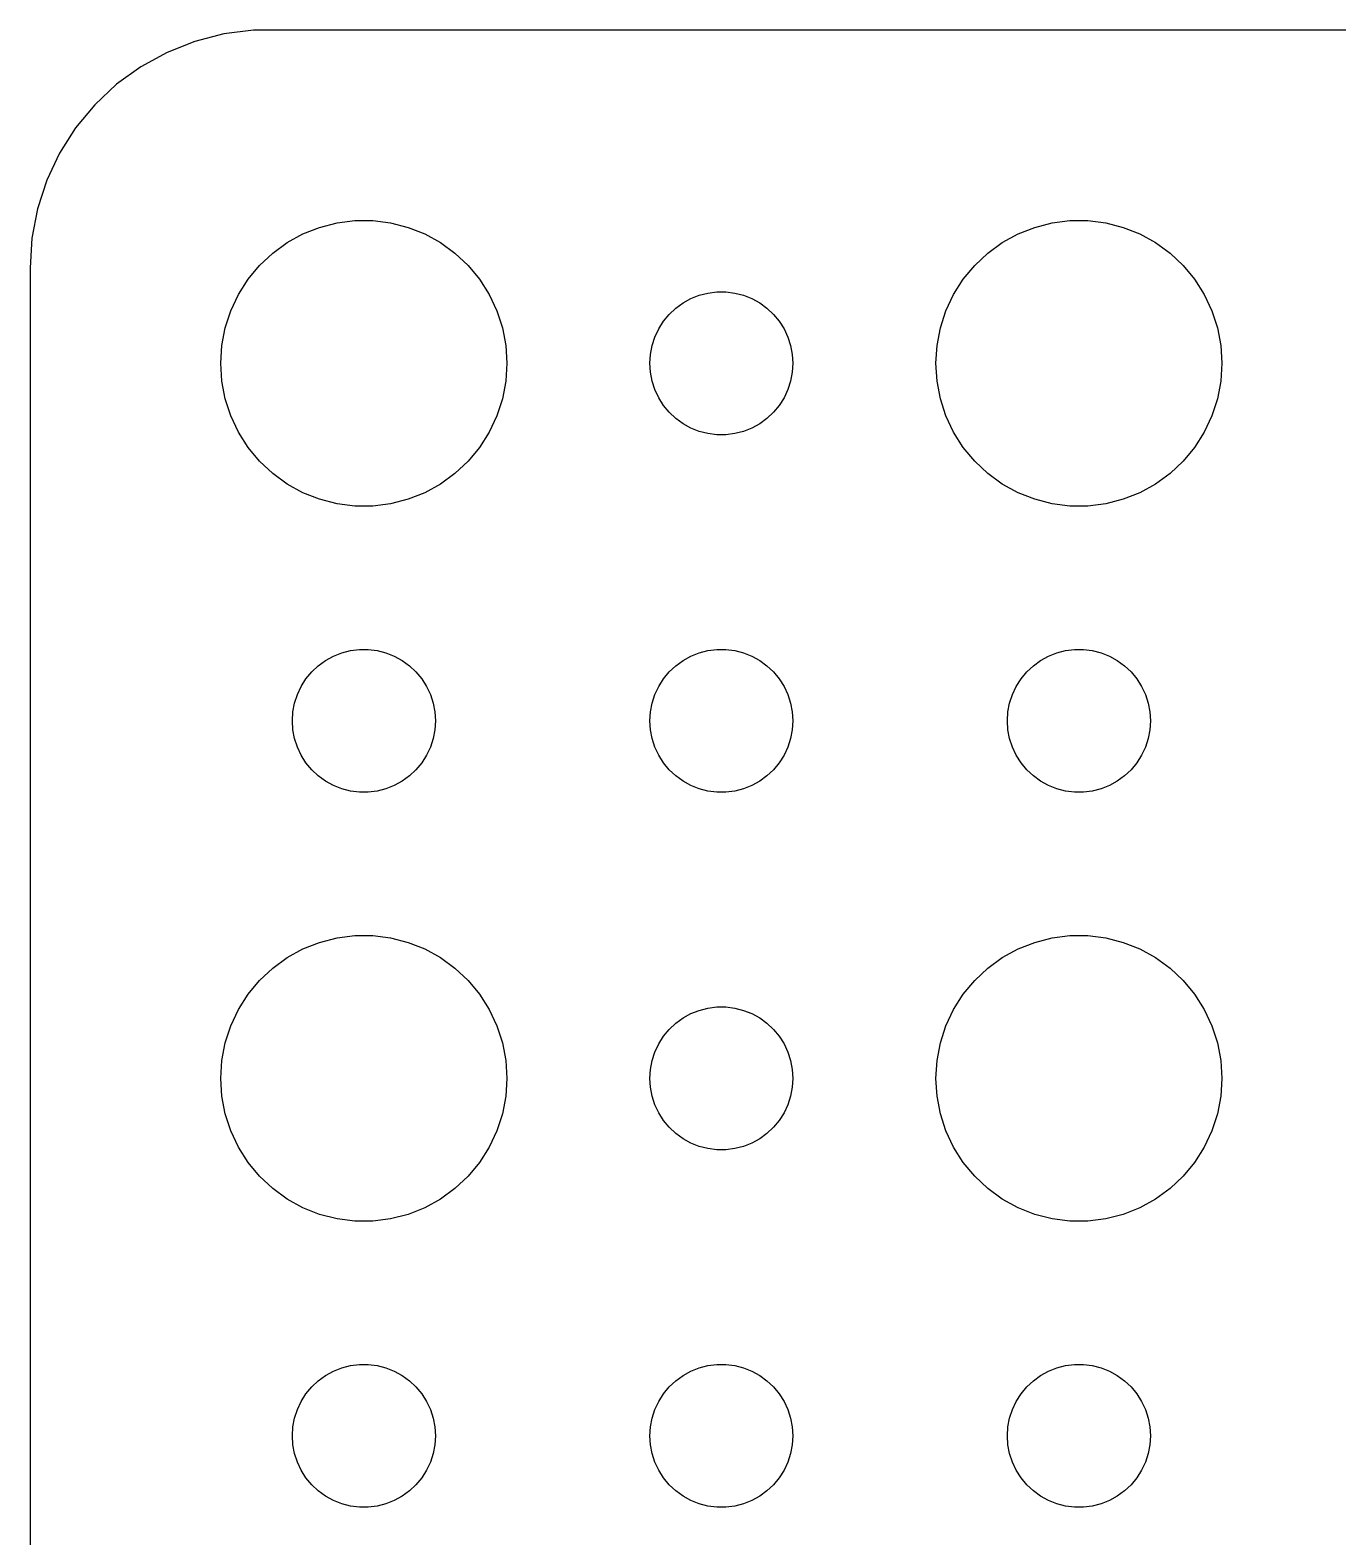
# Model space of a CAD drawing. Header units: metres. Extents: x -120 to 120, y -119 to 119.
# Drawn here: x -119.5 to -92.07, y 87.88 to 119.49 of the extents above; entities that cross this region are included whole.
import ezdxf

# ---------------------------------------------------------------- set-up
doc = ezdxf.new("R2010")
doc.units = ezdxf.units.M

msp = doc.modelspace()

# ---------------------------------------------------------------- linework, layer by layer
for p, q in [((-114.814, 119.49), (-115.437, 119.411)), ((114.814, 119.49), (-114.814, 119.49)), ((-116.045, 119.255), (-116.629, 119.024)), ((-115.437, 119.411), (-116.045, 119.255)), ((-116.629, 119.024), (-117.179, 118.722)), ((-117.179, 118.722), (-117.687, 118.353)), ((-117.687, 118.353), (-118.145, 117.923)), ((-118.145, 117.923), (-118.545, 117.439)), ((-118.545, 117.439), (-118.882, 116.909)), ((-118.882, 116.909), (-119.149, 116.341)), ((-119.149, 116.341), (-119.343, 115.743)), ((-119.343, 115.743), (-119.461, 115.127)), ((-113.427, 115.353), (-113.062, 115.447)), ((-113.062, 115.447), (-112.688, 115.494)), ((-112.688, 115.494), (-112.312, 115.494)), ((-112.312, 115.494), (-111.938, 115.447)), ((-111.938, 115.447), (-111.573, 115.353)), ((-98.427, 115.353), (-98.0621, 115.447)), ((-98.0621, 115.447), (-97.6884, 115.494)), ((-97.6884, 115.494), (-97.3116, 115.494)), ((-97.3116, 115.494), (-96.9379, 115.447)), ((-96.9379, 115.447), (-96.573, 115.353)), ((-119.461, 115.127), (-119.5, 114.5)), ((-114.107, 115.033), (-113.777, 115.214)), ((-113.777, 115.214), (-113.427, 115.353)), ((-111.573, 115.353), (-111.223, 115.214)), ((-111.223, 115.214), (-110.893, 115.033)), ((-99.1075, 115.033), (-98.7773, 115.214)), ((-98.7773, 115.214), (-98.427, 115.353)), ((-96.573, 115.353), (-96.2227, 115.214)), ((-96.2227, 115.214), (-95.8925, 115.033)), ((-114.687, 114.554), (-114.412, 114.812)), ((-114.412, 114.812), (-114.107, 115.033)), ((-110.893, 115.033), (-110.588, 114.812)), ((-110.588, 114.812), (-110.313, 114.554)), ((-99.6869, 114.554), (-99.4123, 114.812)), ((-99.4123, 114.812), (-99.1075, 115.033)), ((-95.8925, 115.033), (-95.5877, 114.812)), ((-95.5877, 114.812), (-95.3131, 114.554)), ((-119.5, 114.5), (-119.5, -114.5)), ((-114.927, 114.263), (-114.687, 114.554)), ((-110.313, 114.554), (-110.073, 114.263)), ((-99.927, 114.263), (-99.6869, 114.554)), ((-95.3131, 114.554), (-95.073, 114.263)), ((-115.129, 113.945), (-114.927, 114.263)), ((-110.073, 114.263), (-109.871, 113.945)), ((-100.129, 113.945), (-99.927, 114.263)), ((-95.073, 114.263), (-94.8711, 113.945)), ((-115.289, 113.604), (-115.129, 113.945)), ((-109.871, 113.945), (-109.711, 113.604)), ((-105.804, 113.766), (-105.639, 113.857)), ((-105.639, 113.857), (-105.464, 113.927)), ((-105.464, 113.927), (-105.281, 113.973)), ((-105.281, 113.973), (-105.094, 113.997)), ((-105.094, 113.997), (-104.906, 113.997)), ((-104.906, 113.997), (-104.719, 113.973)), ((-104.719, 113.973), (-104.536, 113.927)), ((-104.536, 113.927), (-104.361, 113.857)), ((-104.361, 113.857), (-104.196, 113.766)), ((-100.289, 113.604), (-100.129, 113.945)), ((-94.8711, 113.945), (-94.7107, 113.604)), ((-115.406, 113.246), (-115.289, 113.604)), ((-109.711, 113.604), (-109.594, 113.246)), ((-106.214, 113.382), (-106.093, 113.527)), ((-106.093, 113.527), (-105.956, 113.656)), ((-105.956, 113.656), (-105.804, 113.766)), ((-104.196, 113.766), (-104.044, 113.656)), ((-104.044, 113.656), (-103.907, 113.527)), ((-103.907, 113.527), (-103.786, 113.382)), ((-100.406, 113.246), (-100.289, 113.604)), ((-94.7107, 113.604), (-94.5943, 113.246)), ((-115.476, 112.876), (-115.406, 113.246)), ((-109.594, 113.246), (-109.524, 112.876)), ((-106.395, 113.052), (-106.314, 113.223)), ((-106.314, 113.223), (-106.214, 113.382)), ((-103.786, 113.382), (-103.686, 113.223)), ((-103.686, 113.223), (-103.605, 113.052)), ((-100.476, 112.876), (-100.406, 113.246)), ((-94.5943, 113.246), (-94.5237, 112.876)), ((-115.5, 112.5), (-115.476, 112.876)), ((-109.524, 112.876), (-109.5, 112.5)), ((-106.488, 112.688), (-106.453, 112.873)), ((-106.453, 112.873), (-106.395, 113.052)), ((-103.605, 113.052), (-103.547, 112.873)), ((-103.547, 112.873), (-103.512, 112.688)), ((-100.5, 112.5), (-100.476, 112.876)), ((-94.5237, 112.876), (-94.5, 112.5)), ((-106.5, 112.5), (-106.488, 112.688)), ((-103.512, 112.688), (-103.5, 112.5)), ((-115.476, 112.124), (-115.5, 112.5)), ((-109.5, 112.5), (-109.524, 112.124)), ((-106.488, 112.312), (-106.5, 112.5)), ((-106.453, 112.127), (-106.488, 112.312)), ((-103.512, 112.312), (-103.547, 112.127)), ((-103.5, 112.5), (-103.512, 112.312)), ((-100.476, 112.124), (-100.5, 112.5)), ((-94.5, 112.5), (-94.5237, 112.124)), ((-115.406, 111.754), (-115.476, 112.124)), ((-109.524, 112.124), (-109.594, 111.754)), ((-106.395, 111.948), (-106.453, 112.127)), ((-106.314, 111.777), (-106.395, 111.948)), ((-103.605, 111.948), (-103.686, 111.777)), ((-103.547, 112.127), (-103.605, 111.948)), ((-100.406, 111.754), (-100.476, 112.124)), ((-94.5237, 112.124), (-94.5943, 111.754)), ((-115.289, 111.396), (-115.406, 111.754)), ((-109.594, 111.754), (-109.711, 111.396)), ((-106.214, 111.618), (-106.314, 111.777)), ((-106.093, 111.473), (-106.214, 111.618)), ((-103.786, 111.618), (-103.907, 111.473)), ((-103.686, 111.777), (-103.786, 111.618)), ((-100.289, 111.396), (-100.406, 111.754)), ((-94.5943, 111.754), (-94.7107, 111.396)), ((-115.129, 111.055), (-115.289, 111.396)), ((-109.711, 111.396), (-109.871, 111.055)), ((-105.956, 111.344), (-106.093, 111.473)), ((-105.804, 111.234), (-105.956, 111.344)), ((-104.044, 111.344), (-104.196, 111.234)), ((-103.907, 111.473), (-104.044, 111.344)), ((-100.129, 111.055), (-100.289, 111.396)), ((-94.7107, 111.396), (-94.8711, 111.055)), ((-114.927, 110.737), (-115.129, 111.055)), ((-109.871, 111.055), (-110.073, 110.737)), ((-105.639, 111.143), (-105.804, 111.234)), ((-105.464, 111.073), (-105.639, 111.143)), ((-105.281, 111.027), (-105.464, 111.073)), ((-105.094, 111.003), (-105.281, 111.027)), ((-104.906, 111.003), (-105.094, 111.003)), ((-104.719, 111.027), (-104.906, 111.003)), ((-104.536, 111.073), (-104.719, 111.027)), ((-104.361, 111.143), (-104.536, 111.073)), ((-104.196, 111.234), (-104.361, 111.143)), ((-99.927, 110.737), (-100.129, 111.055)), ((-94.8711, 111.055), (-95.073, 110.737)), ((-114.687, 110.446), (-114.927, 110.737)), ((-110.073, 110.737), (-110.313, 110.446)), ((-99.6869, 110.446), (-99.927, 110.737)), ((-95.073, 110.737), (-95.3131, 110.446)), ((-114.412, 110.188), (-114.687, 110.446)), ((-110.313, 110.446), (-110.588, 110.188)), ((-99.4123, 110.188), (-99.6869, 110.446)), ((-95.3131, 110.446), (-95.5877, 110.188)), ((-114.107, 109.967), (-114.412, 110.188)), ((-110.588, 110.188), (-110.893, 109.967)), ((-99.1075, 109.967), (-99.4123, 110.188)), ((-95.5877, 110.188), (-95.8925, 109.967)), ((-113.777, 109.786), (-114.107, 109.967)), ((-113.427, 109.647), (-113.777, 109.786)), ((-111.223, 109.786), (-111.573, 109.647)), ((-110.893, 109.967), (-111.223, 109.786)), ((-98.7773, 109.786), (-99.1075, 109.967)), ((-98.427, 109.647), (-98.7773, 109.786)), ((-96.2227, 109.786), (-96.573, 109.647)), ((-95.8925, 109.967), (-96.2227, 109.786)), ((-113.062, 109.553), (-113.427, 109.647)), ((-112.688, 109.506), (-113.062, 109.553)), ((-112.312, 109.506), (-112.688, 109.506)), ((-111.938, 109.553), (-112.312, 109.506)), ((-111.573, 109.647), (-111.938, 109.553)), ((-98.0621, 109.553), (-98.427, 109.647)), ((-97.6884, 109.506), (-98.0621, 109.553)), ((-97.3116, 109.506), (-97.6884, 109.506)), ((-96.9379, 109.553), (-97.3116, 109.506)), ((-96.573, 109.647), (-96.9379, 109.553)), ((-113.456, 106.156), (-113.304, 106.266)), ((-113.304, 106.266), (-113.139, 106.357)), ((-113.139, 106.357), (-112.964, 106.427)), ((-112.964, 106.427), (-112.781, 106.473)), ((-112.781, 106.473), (-112.594, 106.497)), ((-112.594, 106.497), (-112.406, 106.497)), ((-112.406, 106.497), (-112.219, 106.473)), ((-112.219, 106.473), (-112.036, 106.427)), ((-112.036, 106.427), (-111.861, 106.357)), ((-111.861, 106.357), (-111.696, 106.266)), ((-111.696, 106.266), (-111.544, 106.156)), ((-105.956, 106.156), (-105.804, 106.266)), ((-105.804, 106.266), (-105.639, 106.357)), ((-105.639, 106.357), (-105.464, 106.427)), ((-105.464, 106.427), (-105.281, 106.473)), ((-105.281, 106.473), (-105.094, 106.497)), ((-105.094, 106.497), (-104.906, 106.497)), ((-104.906, 106.497), (-104.719, 106.473)), ((-104.719, 106.473), (-104.536, 106.427)), ((-104.536, 106.427), (-104.361, 106.357)), ((-104.361, 106.357), (-104.196, 106.266)), ((-104.196, 106.266), (-104.044, 106.156)), ((-98.4561, 106.156), (-98.3037, 106.266)), ((-98.3037, 106.266), (-98.1387, 106.357)), ((-98.1387, 106.357), (-97.9635, 106.427)), ((-97.9635, 106.427), (-97.7811, 106.473)), ((-97.7811, 106.473), (-97.5942, 106.497)), ((-97.5942, 106.497), (-97.4058, 106.497)), ((-97.4058, 106.497), (-97.2189, 106.473)), ((-97.2189, 106.473), (-97.0365, 106.427)), ((-97.0365, 106.427), (-96.8613, 106.357)), ((-96.8613, 106.357), (-96.6963, 106.266)), ((-96.6963, 106.266), (-96.5439, 106.156)), ((-113.714, 105.882), (-113.593, 106.027)), ((-113.593, 106.027), (-113.456, 106.156)), ((-111.544, 106.156), (-111.407, 106.027)), ((-111.407, 106.027), (-111.286, 105.882)), ((-106.214, 105.882), (-106.093, 106.027)), ((-106.093, 106.027), (-105.956, 106.156)), ((-104.044, 106.156), (-103.907, 106.027)), ((-103.907, 106.027), (-103.786, 105.882)), ((-98.7135, 105.882), (-98.5934, 106.027)), ((-98.5934, 106.027), (-98.4561, 106.156)), ((-96.5439, 106.156), (-96.4065, 106.027)), ((-96.4065, 106.027), (-96.2865, 105.882)), ((-113.895, 105.552), (-113.814, 105.723)), ((-113.814, 105.723), (-113.714, 105.882)), ((-111.286, 105.882), (-111.186, 105.723)), ((-111.186, 105.723), (-111.105, 105.552)), ((-106.395, 105.552), (-106.314, 105.723)), ((-106.314, 105.723), (-106.214, 105.882)), ((-103.786, 105.882), (-103.686, 105.723)), ((-103.686, 105.723), (-103.605, 105.552)), ((-98.8947, 105.552), (-98.8145, 105.723)), ((-98.8145, 105.723), (-98.7135, 105.882)), ((-96.2865, 105.882), (-96.1855, 105.723)), ((-96.1855, 105.723), (-96.1053, 105.552)), ((-113.988, 105.188), (-113.953, 105.373)), ((-113.953, 105.373), (-113.895, 105.552)), ((-111.105, 105.552), (-111.047, 105.373)), ((-111.047, 105.373), (-111.012, 105.188)), ((-106.488, 105.188), (-106.453, 105.373)), ((-106.453, 105.373), (-106.395, 105.552)), ((-103.605, 105.552), (-103.547, 105.373)), ((-103.547, 105.373), (-103.512, 105.188)), ((-98.9882, 105.188), (-98.9529, 105.373)), ((-98.9529, 105.373), (-98.8947, 105.552)), ((-96.1053, 105.552), (-96.0471, 105.373)), ((-96.0471, 105.373), (-96.0118, 105.188)), ((-114, 105), (-113.988, 105.188)), ((-113.988, 104.812), (-114, 105)), ((-111.012, 105.188), (-111, 105)), ((-111, 105), (-111.012, 104.812)), ((-106.5, 105), (-106.488, 105.188)), ((-106.488, 104.812), (-106.5, 105)), ((-103.512, 105.188), (-103.5, 105)), ((-103.5, 105), (-103.512, 104.812)), ((-99, 105), (-98.9882, 105.188)), ((-98.9882, 104.812), (-99, 105)), ((-96.0118, 105.188), (-96, 105)), ((-96, 105), (-96.0118, 104.812)), ((-113.953, 104.627), (-113.988, 104.812)), ((-113.895, 104.448), (-113.953, 104.627)), ((-111.047, 104.627), (-111.105, 104.448)), ((-111.012, 104.812), (-111.047, 104.627)), ((-106.453, 104.627), (-106.488, 104.812)), ((-106.395, 104.448), (-106.453, 104.627)), ((-103.547, 104.627), (-103.605, 104.448)), ((-103.512, 104.812), (-103.547, 104.627)), ((-98.9529, 104.627), (-98.9882, 104.812)), ((-98.8947, 104.448), (-98.9529, 104.627)), ((-96.0471, 104.627), (-96.1053, 104.448)), ((-96.0118, 104.812), (-96.0471, 104.627)), ((-113.814, 104.277), (-113.895, 104.448)), ((-111.105, 104.448), (-111.186, 104.277)), ((-106.314, 104.277), (-106.395, 104.448)), ((-103.605, 104.448), (-103.686, 104.277)), ((-98.8145, 104.277), (-98.8947, 104.448)), ((-96.1053, 104.448), (-96.1855, 104.277)), ((-113.714, 104.118), (-113.814, 104.277)), ((-113.593, 103.973), (-113.714, 104.118)), ((-111.286, 104.118), (-111.407, 103.973)), ((-111.186, 104.277), (-111.286, 104.118)), ((-106.214, 104.118), (-106.314, 104.277)), ((-106.093, 103.973), (-106.214, 104.118)), ((-103.786, 104.118), (-103.907, 103.973)), ((-103.686, 104.277), (-103.786, 104.118)), ((-98.7135, 104.118), (-98.8145, 104.277)), ((-98.5934, 103.973), (-98.7135, 104.118)), ((-96.2865, 104.118), (-96.4065, 103.973)), ((-96.1855, 104.277), (-96.2865, 104.118)), ((-113.456, 103.844), (-113.593, 103.973)), ((-113.304, 103.734), (-113.456, 103.844)), ((-113.139, 103.643), (-113.304, 103.734)), ((-111.696, 103.734), (-111.861, 103.643)), ((-111.544, 103.844), (-111.696, 103.734)), ((-111.407, 103.973), (-111.544, 103.844)), ((-105.956, 103.844), (-106.093, 103.973)), ((-105.804, 103.734), (-105.956, 103.844)), ((-105.639, 103.643), (-105.804, 103.734)), ((-104.196, 103.734), (-104.361, 103.643)), ((-104.044, 103.844), (-104.196, 103.734)), ((-103.907, 103.973), (-104.044, 103.844)), ((-98.4561, 103.844), (-98.5934, 103.973)), ((-98.3037, 103.734), (-98.4561, 103.844)), ((-98.1387, 103.643), (-98.3037, 103.734)), ((-96.6963, 103.734), (-96.8613, 103.643)), ((-96.5439, 103.844), (-96.6963, 103.734)), ((-96.4065, 103.973), (-96.5439, 103.844)), ((-112.964, 103.573), (-113.139, 103.643)), ((-112.781, 103.527), (-112.964, 103.573)), ((-112.594, 103.503), (-112.781, 103.527)), ((-112.406, 103.503), (-112.594, 103.503)), ((-112.219, 103.527), (-112.406, 103.503)), ((-112.036, 103.573), (-112.219, 103.527)), ((-111.861, 103.643), (-112.036, 103.573)), ((-105.464, 103.573), (-105.639, 103.643)), ((-105.281, 103.527), (-105.464, 103.573)), ((-105.094, 103.503), (-105.281, 103.527)), ((-104.906, 103.503), (-105.094, 103.503)), ((-104.719, 103.527), (-104.906, 103.503)), ((-104.536, 103.573), (-104.719, 103.527)), ((-104.361, 103.643), (-104.536, 103.573)), ((-97.9635, 103.573), (-98.1387, 103.643)), ((-97.7811, 103.527), (-97.9635, 103.573)), ((-97.5942, 103.503), (-97.7811, 103.527)), ((-97.4058, 103.503), (-97.5942, 103.503)), ((-97.2189, 103.527), (-97.4058, 103.503)), ((-97.0365, 103.573), (-97.2189, 103.527)), ((-96.8613, 103.643), (-97.0365, 103.573)), ((-114.107, 100.033), (-113.777, 100.214)), ((-113.777, 100.214), (-113.427, 100.353)), ((-113.427, 100.353), (-113.062, 100.447)), ((-113.062, 100.447), (-112.688, 100.494)), ((-112.688, 100.494), (-112.312, 100.494)), ((-112.312, 100.494), (-111.938, 100.447)), ((-111.938, 100.447), (-111.573, 100.353)), ((-111.573, 100.353), (-111.223, 100.214)), ((-111.223, 100.214), (-110.893, 100.033)), ((-99.1075, 100.033), (-98.7773, 100.214)), ((-98.7773, 100.214), (-98.427, 100.353)), ((-98.427, 100.353), (-98.0621, 100.447)), ((-98.0621, 100.447), (-97.6884, 100.494)), ((-97.6884, 100.494), (-97.3116, 100.494)), ((-97.3116, 100.494), (-96.9379, 100.447)), ((-96.9379, 100.447), (-96.573, 100.353)), ((-96.573, 100.353), (-96.2227, 100.214)), ((-96.2227, 100.214), (-95.8925, 100.033)), ((-114.412, 99.8115), (-114.107, 100.033)), ((-110.893, 100.033), (-110.588, 99.8115)), ((-99.4123, 99.8115), (-99.1075, 100.033)), ((-95.8925, 100.033), (-95.5877, 99.8115)), ((-114.687, 99.5536), (-114.412, 99.8115)), ((-110.588, 99.8115), (-110.313, 99.5536)), ((-99.6869, 99.5536), (-99.4123, 99.8115)), ((-95.5877, 99.8115), (-95.3131, 99.5536)), ((-115.129, 98.9453), (-114.927, 99.2634)), ((-114.927, 99.2634), (-114.687, 99.5536)), ((-110.313, 99.5536), (-110.073, 99.2634)), ((-110.073, 99.2634), (-109.871, 98.9453)), ((-100.129, 98.9453), (-99.927, 99.2634)), ((-99.927, 99.2634), (-99.6869, 99.5536)), ((-95.3131, 99.5536), (-95.073, 99.2634)), ((-95.073, 99.2634), (-94.8711, 98.9453)), ((-115.289, 98.6044), (-115.129, 98.9453)), ((-109.871, 98.9453), (-109.711, 98.6044)), ((-105.464, 98.9266), (-105.281, 98.9734)), ((-105.281, 98.9734), (-105.094, 98.997)), ((-105.094, 98.997), (-104.906, 98.997)), ((-104.906, 98.997), (-104.719, 98.9734)), ((-104.719, 98.9734), (-104.536, 98.9266)), ((-100.289, 98.6044), (-100.129, 98.9453)), ((-94.8711, 98.9453), (-94.7107, 98.6044)), ((-106.093, 98.5268), (-105.956, 98.6558)), ((-105.956, 98.6558), (-105.804, 98.7665)), ((-105.804, 98.7665), (-105.639, 98.8572)), ((-105.639, 98.8572), (-105.464, 98.9266)), ((-104.536, 98.9266), (-104.361, 98.8572)), ((-104.361, 98.8572), (-104.196, 98.7665)), ((-104.196, 98.7665), (-104.044, 98.6558)), ((-104.044, 98.6558), (-103.907, 98.5268)), ((-115.406, 98.2461), (-115.289, 98.6044)), ((-109.711, 98.6044), (-109.594, 98.2461)), ((-106.314, 98.2226), (-106.214, 98.3817)), ((-106.214, 98.3817), (-106.093, 98.5268)), ((-103.907, 98.5268), (-103.786, 98.3817)), ((-103.786, 98.3817), (-103.686, 98.2226)), ((-100.406, 98.2461), (-100.289, 98.6044)), ((-94.7107, 98.6044), (-94.5943, 98.2461)), ((-115.476, 97.876), (-115.406, 98.2461)), ((-109.594, 98.2461), (-109.524, 97.876)), ((-106.453, 97.873), (-106.395, 98.0522)), ((-106.395, 98.0522), (-106.314, 98.2226)), ((-103.686, 98.2226), (-103.605, 98.0522)), ((-103.605, 98.0522), (-103.547, 97.873)), ((-100.476, 97.876), (-100.406, 98.2461)), ((-94.5943, 98.2461), (-94.5237, 97.876)), ((-115.5, 97.5), (-115.476, 97.876)), ((-109.524, 97.876), (-109.5, 97.5)), ((-106.5, 97.5), (-106.488, 97.688)), ((-106.488, 97.688), (-106.453, 97.873)), ((-103.547, 97.873), (-103.512, 97.688)), ((-103.512, 97.688), (-103.5, 97.5)), ((-100.5, 97.5), (-100.476, 97.876)), ((-94.5237, 97.876), (-94.5, 97.5)), ((-115.476, 97.124), (-115.5, 97.5)), ((-109.5, 97.5), (-109.524, 97.124)), ((-106.488, 97.312), (-106.5, 97.5)), ((-103.5, 97.5), (-103.512, 97.312)), ((-100.476, 97.124), (-100.5, 97.5)), ((-94.5, 97.5), (-94.5237, 97.124)), ((-115.406, 96.7539), (-115.476, 97.124)), ((-109.524, 97.124), (-109.594, 96.7539)), ((-106.453, 97.127), (-106.488, 97.312)), ((-106.395, 96.9478), (-106.453, 97.127)), ((-103.547, 97.127), (-103.605, 96.9478)), ((-103.512, 97.312), (-103.547, 97.127)), ((-100.406, 96.7539), (-100.476, 97.124)), ((-94.5237, 97.124), (-94.5943, 96.7539)), ((-115.289, 96.3956), (-115.406, 96.7539)), ((-109.594, 96.7539), (-109.711, 96.3956)), ((-106.314, 96.7774), (-106.395, 96.9478)), ((-106.214, 96.6183), (-106.314, 96.7774)), ((-103.686, 96.7774), (-103.786, 96.6183)), ((-103.605, 96.9478), (-103.686, 96.7774)), ((-100.289, 96.3956), (-100.406, 96.7539)), ((-94.5943, 96.7539), (-94.7107, 96.3956)), ((-106.093, 96.4732), (-106.214, 96.6183)), ((-105.956, 96.3442), (-106.093, 96.4732)), ((-103.907, 96.4732), (-104.044, 96.3442)), ((-103.786, 96.6183), (-103.907, 96.4732)), ((-115.129, 96.0547), (-115.289, 96.3956)), ((-109.711, 96.3956), (-109.871, 96.0547)), ((-105.804, 96.2335), (-105.956, 96.3442)), ((-105.639, 96.1428), (-105.804, 96.2335)), ((-105.464, 96.0734), (-105.639, 96.1428)), ((-104.361, 96.1428), (-104.536, 96.0734)), ((-104.196, 96.2335), (-104.361, 96.1428)), ((-104.044, 96.3442), (-104.196, 96.2335)), ((-100.129, 96.0547), (-100.289, 96.3956)), ((-94.7107, 96.3956), (-94.8711, 96.0547)), ((-114.927, 95.7366), (-115.129, 96.0547)), ((-109.871, 96.0547), (-110.073, 95.7366)), ((-105.281, 96.0266), (-105.464, 96.0734)), ((-105.094, 96.003), (-105.281, 96.0266)), ((-104.906, 96.003), (-105.094, 96.003)), ((-104.719, 96.0266), (-104.906, 96.003)), ((-104.536, 96.0734), (-104.719, 96.0266)), ((-99.927, 95.7366), (-100.129, 96.0547)), ((-94.8711, 96.0547), (-95.073, 95.7366)), ((-114.687, 95.4464), (-114.927, 95.7366)), ((-110.073, 95.7366), (-110.313, 95.4464)), ((-99.6869, 95.4464), (-99.927, 95.7366)), ((-95.073, 95.7366), (-95.3131, 95.4464)), ((-114.412, 95.1885), (-114.687, 95.4464)), ((-114.107, 94.967), (-114.412, 95.1885)), ((-110.588, 95.1885), (-110.893, 94.967)), ((-110.313, 95.4464), (-110.588, 95.1885)), ((-99.4123, 95.1885), (-99.6869, 95.4464)), ((-99.1075, 94.967), (-99.4123, 95.1885)), ((-95.5877, 95.1885), (-95.8925, 94.967)), ((-95.3131, 95.4464), (-95.5877, 95.1885)), ((-113.777, 94.7855), (-114.107, 94.967)), ((-110.893, 94.967), (-111.223, 94.7855)), ((-98.7773, 94.7855), (-99.1075, 94.967)), ((-95.8925, 94.967), (-96.2227, 94.7855)), ((-113.427, 94.6468), (-113.777, 94.7855)), ((-113.062, 94.5531), (-113.427, 94.6468)), ((-112.688, 94.5059), (-113.062, 94.5531)), ((-111.938, 94.5531), (-112.312, 94.5059)), ((-111.573, 94.6468), (-111.938, 94.5531)), ((-111.223, 94.7855), (-111.573, 94.6468)), ((-98.427, 94.6468), (-98.7773, 94.7855)), ((-98.0621, 94.5531), (-98.427, 94.6468)), ((-97.6884, 94.5059), (-98.0621, 94.5531)), ((-96.9379, 94.5531), (-97.3116, 94.5059)), ((-96.573, 94.6468), (-96.9379, 94.5531)), ((-96.2227, 94.7855), (-96.573, 94.6468)), ((-112.312, 94.5059), (-112.688, 94.5059)), ((-97.3116, 94.5059), (-97.6884, 94.5059)), ((-113.304, 91.2665), (-113.139, 91.3572)), ((-113.139, 91.3572), (-112.964, 91.4266)), ((-112.964, 91.4266), (-112.781, 91.4734)), ((-112.781, 91.4734), (-112.594, 91.497)), ((-112.594, 91.497), (-112.406, 91.497)), ((-112.406, 91.497), (-112.219, 91.4734)), ((-112.219, 91.4734), (-112.036, 91.4266)), ((-112.036, 91.4266), (-111.861, 91.3572)), ((-111.861, 91.3572), (-111.696, 91.2665)), ((-105.804, 91.2665), (-105.639, 91.3572)), ((-105.639, 91.3572), (-105.464, 91.4266)), ((-105.464, 91.4266), (-105.281, 91.4734)), ((-105.281, 91.4734), (-105.094, 91.497)), ((-105.094, 91.497), (-104.906, 91.497)), ((-104.906, 91.497), (-104.719, 91.4734)), ((-104.719, 91.4734), (-104.536, 91.4266)), ((-104.536, 91.4266), (-104.361, 91.3572)), ((-104.361, 91.3572), (-104.196, 91.2665)), ((-98.3037, 91.2665), (-98.1387, 91.3572)), ((-98.1387, 91.3572), (-97.9635, 91.4266)), ((-97.9635, 91.4266), (-97.7811, 91.4734)), ((-97.7811, 91.4734), (-97.5942, 91.497)), ((-97.5942, 91.497), (-97.4058, 91.497)), ((-97.4058, 91.497), (-97.2189, 91.4734)), ((-97.2189, 91.4734), (-97.0365, 91.4266)), ((-97.0365, 91.4266), (-96.8613, 91.3572)), ((-96.8613, 91.3572), (-96.6963, 91.2665)), ((-113.593, 91.0268), (-113.456, 91.1558)), ((-113.456, 91.1558), (-113.304, 91.2665)), ((-111.696, 91.2665), (-111.544, 91.1558)), ((-111.544, 91.1558), (-111.407, 91.0268)), ((-106.093, 91.0268), (-105.956, 91.1558)), ((-105.956, 91.1558), (-105.804, 91.2665)), ((-104.196, 91.2665), (-104.044, 91.1558)), ((-104.044, 91.1558), (-103.907, 91.0268)), ((-98.5934, 91.0268), (-98.4561, 91.1558)), ((-98.4561, 91.1558), (-98.3037, 91.2665)), ((-96.6963, 91.2665), (-96.5439, 91.1558)), ((-96.5439, 91.1558), (-96.4065, 91.0268)), ((-113.895, 90.5522), (-113.814, 90.7226)), ((-113.814, 90.7226), (-113.714, 90.8817)), ((-113.714, 90.8817), (-113.593, 91.0268)), ((-111.407, 91.0268), (-111.286, 90.8817)), ((-111.286, 90.8817), (-111.186, 90.7226)), ((-111.186, 90.7226), (-111.105, 90.5522)), ((-106.395, 90.5522), (-106.314, 90.7226)), ((-106.314, 90.7226), (-106.214, 90.8817)), ((-106.214, 90.8817), (-106.093, 91.0268)), ((-103.907, 91.0268), (-103.786, 90.8817)), ((-103.786, 90.8817), (-103.686, 90.7226)), ((-103.686, 90.7226), (-103.605, 90.5522)), ((-98.8947, 90.5522), (-98.8145, 90.7226)), ((-98.8145, 90.7226), (-98.7135, 90.8817)), ((-98.7135, 90.8817), (-98.5934, 91.0268)), ((-96.4065, 91.0268), (-96.2865, 90.8817)), ((-96.2865, 90.8817), (-96.1855, 90.7226)), ((-96.1855, 90.7226), (-96.1053, 90.5522)), ((-113.953, 90.373), (-113.895, 90.5522)), ((-111.105, 90.5522), (-111.047, 90.373)), ((-106.453, 90.373), (-106.395, 90.5522)), ((-103.605, 90.5522), (-103.547, 90.373)), ((-98.9529, 90.373), (-98.8947, 90.5522)), ((-96.1053, 90.5522), (-96.0471, 90.373)), ((-114, 90), (-113.988, 90.188)), ((-113.988, 90.188), (-113.953, 90.373)), ((-111.047, 90.373), (-111.012, 90.188)), ((-111.012, 90.188), (-111, 90)), ((-106.5, 90), (-106.488, 90.188)), ((-106.488, 90.188), (-106.453, 90.373)), ((-103.547, 90.373), (-103.512, 90.188)), ((-103.512, 90.188), (-103.5, 90)), ((-99, 90), (-98.9882, 90.188)), ((-98.9882, 90.188), (-98.9529, 90.373)), ((-96.0471, 90.373), (-96.0118, 90.188)), ((-96.0118, 90.188), (-96, 90)), ((-113.988, 89.812), (-114, 90)), ((-113.953, 89.627), (-113.988, 89.812)), ((-111.012, 89.812), (-111.047, 89.627)), ((-111, 90), (-111.012, 89.812)), ((-106.488, 89.812), (-106.5, 90)), ((-106.453, 89.627), (-106.488, 89.812)), ((-103.512, 89.812), (-103.547, 89.627)), ((-103.5, 90), (-103.512, 89.812)), ((-98.9882, 89.812), (-99, 90)), ((-98.9529, 89.627), (-98.9882, 89.812)), ((-96.0118, 89.812), (-96.0471, 89.627)), ((-96, 90), (-96.0118, 89.812)), ((-113.895, 89.4478), (-113.953, 89.627)), ((-111.047, 89.627), (-111.105, 89.4478)), ((-106.395, 89.4478), (-106.453, 89.627)), ((-103.547, 89.627), (-103.605, 89.4478)), ((-98.8947, 89.4478), (-98.9529, 89.627)), ((-96.0471, 89.627), (-96.1053, 89.4478)), ((-113.814, 89.2774), (-113.895, 89.4478)), ((-113.714, 89.1183), (-113.814, 89.2774)), ((-111.186, 89.2774), (-111.286, 89.1183)), ((-111.105, 89.4478), (-111.186, 89.2774)), ((-106.314, 89.2774), (-106.395, 89.4478)), ((-106.214, 89.1183), (-106.314, 89.2774)), ((-103.686, 89.2774), (-103.786, 89.1183)), ((-103.605, 89.4478), (-103.686, 89.2774)), ((-98.8145, 89.2774), (-98.8947, 89.4478)), ((-98.7135, 89.1183), (-98.8145, 89.2774)), ((-96.1855, 89.2774), (-96.2865, 89.1183)), ((-96.1053, 89.4478), (-96.1855, 89.2774)), ((-113.593, 88.9732), (-113.714, 89.1183)), ((-113.456, 88.8442), (-113.593, 88.9732)), ((-113.304, 88.7335), (-113.456, 88.8442)), ((-111.544, 88.8442), (-111.696, 88.7335)), ((-111.407, 88.9732), (-111.544, 88.8442)), ((-111.286, 89.1183), (-111.407, 88.9732)), ((-106.093, 88.9732), (-106.214, 89.1183)), ((-105.956, 88.8442), (-106.093, 88.9732)), ((-105.804, 88.7335), (-105.956, 88.8442)), ((-104.044, 88.8442), (-104.196, 88.7335)), ((-103.907, 88.9732), (-104.044, 88.8442)), ((-103.786, 89.1183), (-103.907, 88.9732)), ((-98.5934, 88.9732), (-98.7135, 89.1183)), ((-98.4561, 88.8442), (-98.5934, 88.9732)), ((-98.3037, 88.7335), (-98.4561, 88.8442)), ((-96.5439, 88.8442), (-96.6963, 88.7335)), ((-96.4065, 88.9732), (-96.5439, 88.8442)), ((-96.2865, 89.1183), (-96.4065, 88.9732)), ((-113.139, 88.6428), (-113.304, 88.7335)), ((-112.964, 88.5734), (-113.139, 88.6428)), ((-112.781, 88.5266), (-112.964, 88.5734)), ((-112.594, 88.503), (-112.781, 88.5266)), ((-112.219, 88.5266), (-112.406, 88.503)), ((-112.036, 88.5734), (-112.219, 88.5266)), ((-111.861, 88.6428), (-112.036, 88.5734)), ((-111.696, 88.7335), (-111.861, 88.6428)), ((-105.639, 88.6428), (-105.804, 88.7335)), ((-105.464, 88.5734), (-105.639, 88.6428)), ((-105.281, 88.5266), (-105.464, 88.5734)), ((-105.094, 88.503), (-105.281, 88.5266)), ((-104.719, 88.5266), (-104.906, 88.503)), ((-104.536, 88.5734), (-104.719, 88.5266)), ((-104.361, 88.6428), (-104.536, 88.5734)), ((-104.196, 88.7335), (-104.361, 88.6428)), ((-98.1387, 88.6428), (-98.3037, 88.7335)), ((-97.9635, 88.5734), (-98.1387, 88.6428)), ((-97.7811, 88.5266), (-97.9635, 88.5734)), ((-97.5942, 88.503), (-97.7811, 88.5266)), ((-97.2189, 88.5266), (-97.4058, 88.503)), ((-97.0365, 88.5734), (-97.2189, 88.5266)), ((-96.8613, 88.6428), (-97.0365, 88.5734)), ((-96.6963, 88.7335), (-96.8613, 88.6428)), ((-112.406, 88.503), (-112.594, 88.503)), ((-104.906, 88.503), (-105.094, 88.503)), ((-97.4058, 88.503), (-97.5942, 88.503))]:
    msp.add_line(p, q)

doc.saveas('drawing.dxf')
